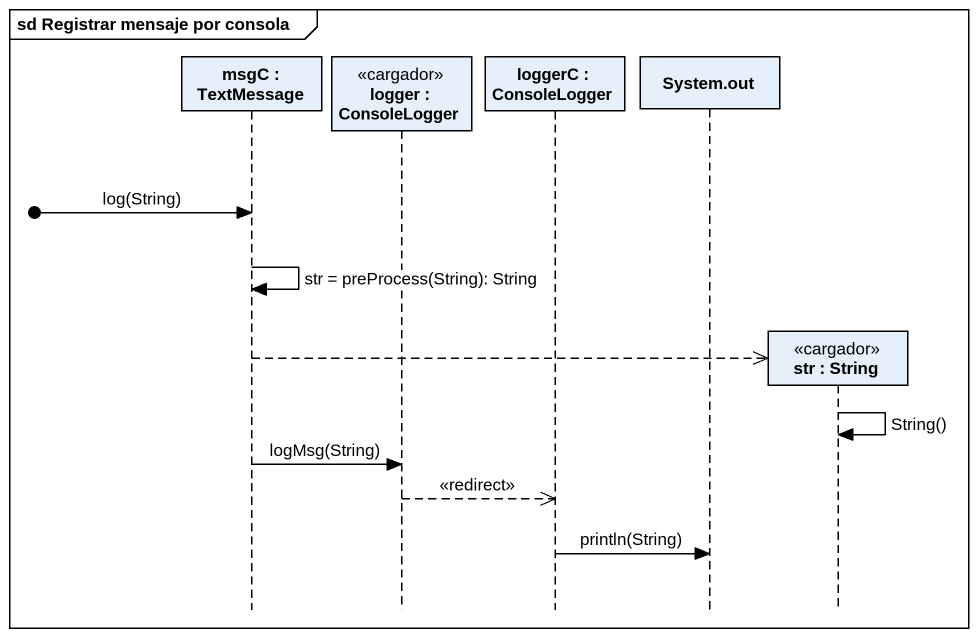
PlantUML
@startuml
mainframe sd Registrar mensaje por consola
hide footbox
participant "msgC : TextMessage" as msgC
participant "logger : ConsoleLogger" as logger <<cargador>>
participant "loggerC : ConsoleLogger" as loggerC
participant "System.out" as System_out
participant "str : String" as str <<cargador>>

[o-> msgC : log(String)
msgC -> msgC : str = preProcess(String): String
msgC -->> str **
str -> str : String()
msgC -> logger : logMsg(String)
logger -->> loggerC : <<redirect>>
loggerC -> System_out : println(String)
@enduml
